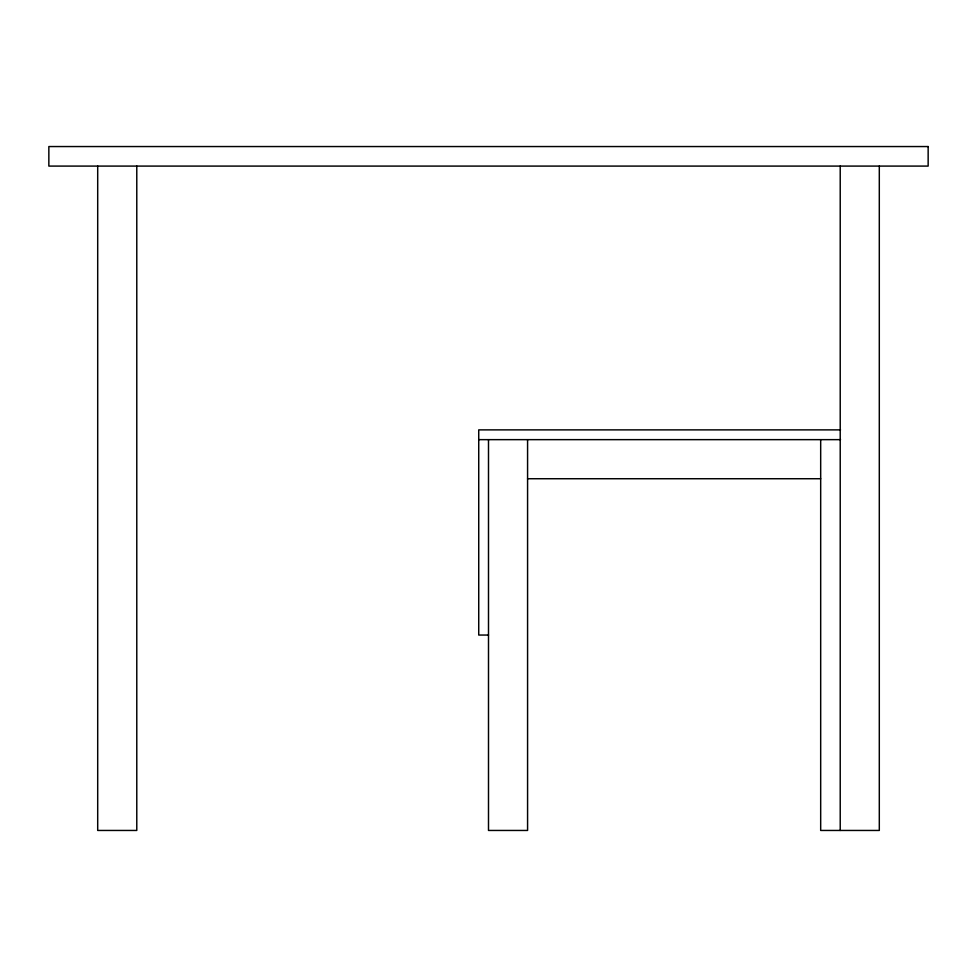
<?xml version="1.0" encoding="UTF-8"?>
<svg xmlns="http://www.w3.org/2000/svg" width="977" height="977" viewBox="0 0 977 977"><rect width="100%" height="100%" fill="white"/><g stroke="black" fill="none" stroke-linecap="round" stroke-linejoin="round"><path stroke-width="1.47" d="M840.525 429.88L478.73 429.88L478.73 635.05L488.5 635.05M478.73 439.65L840.525 439.65M527.58 478.73L820.68 478.73M879.3 166.09L879.3 830.45L820.68 830.45L820.68 439.65M840.22 166.09L840.22 830.45M527.58 439.65L527.58 830.45L488.5 830.45L488.5 439.65M136.78 166.09L136.78 830.45L97.7 830.45L97.7 166.09M928.15 146.55L48.85 146.55L48.85 166.09L928.15 166.09L928.15 146.55"/></g></svg>
